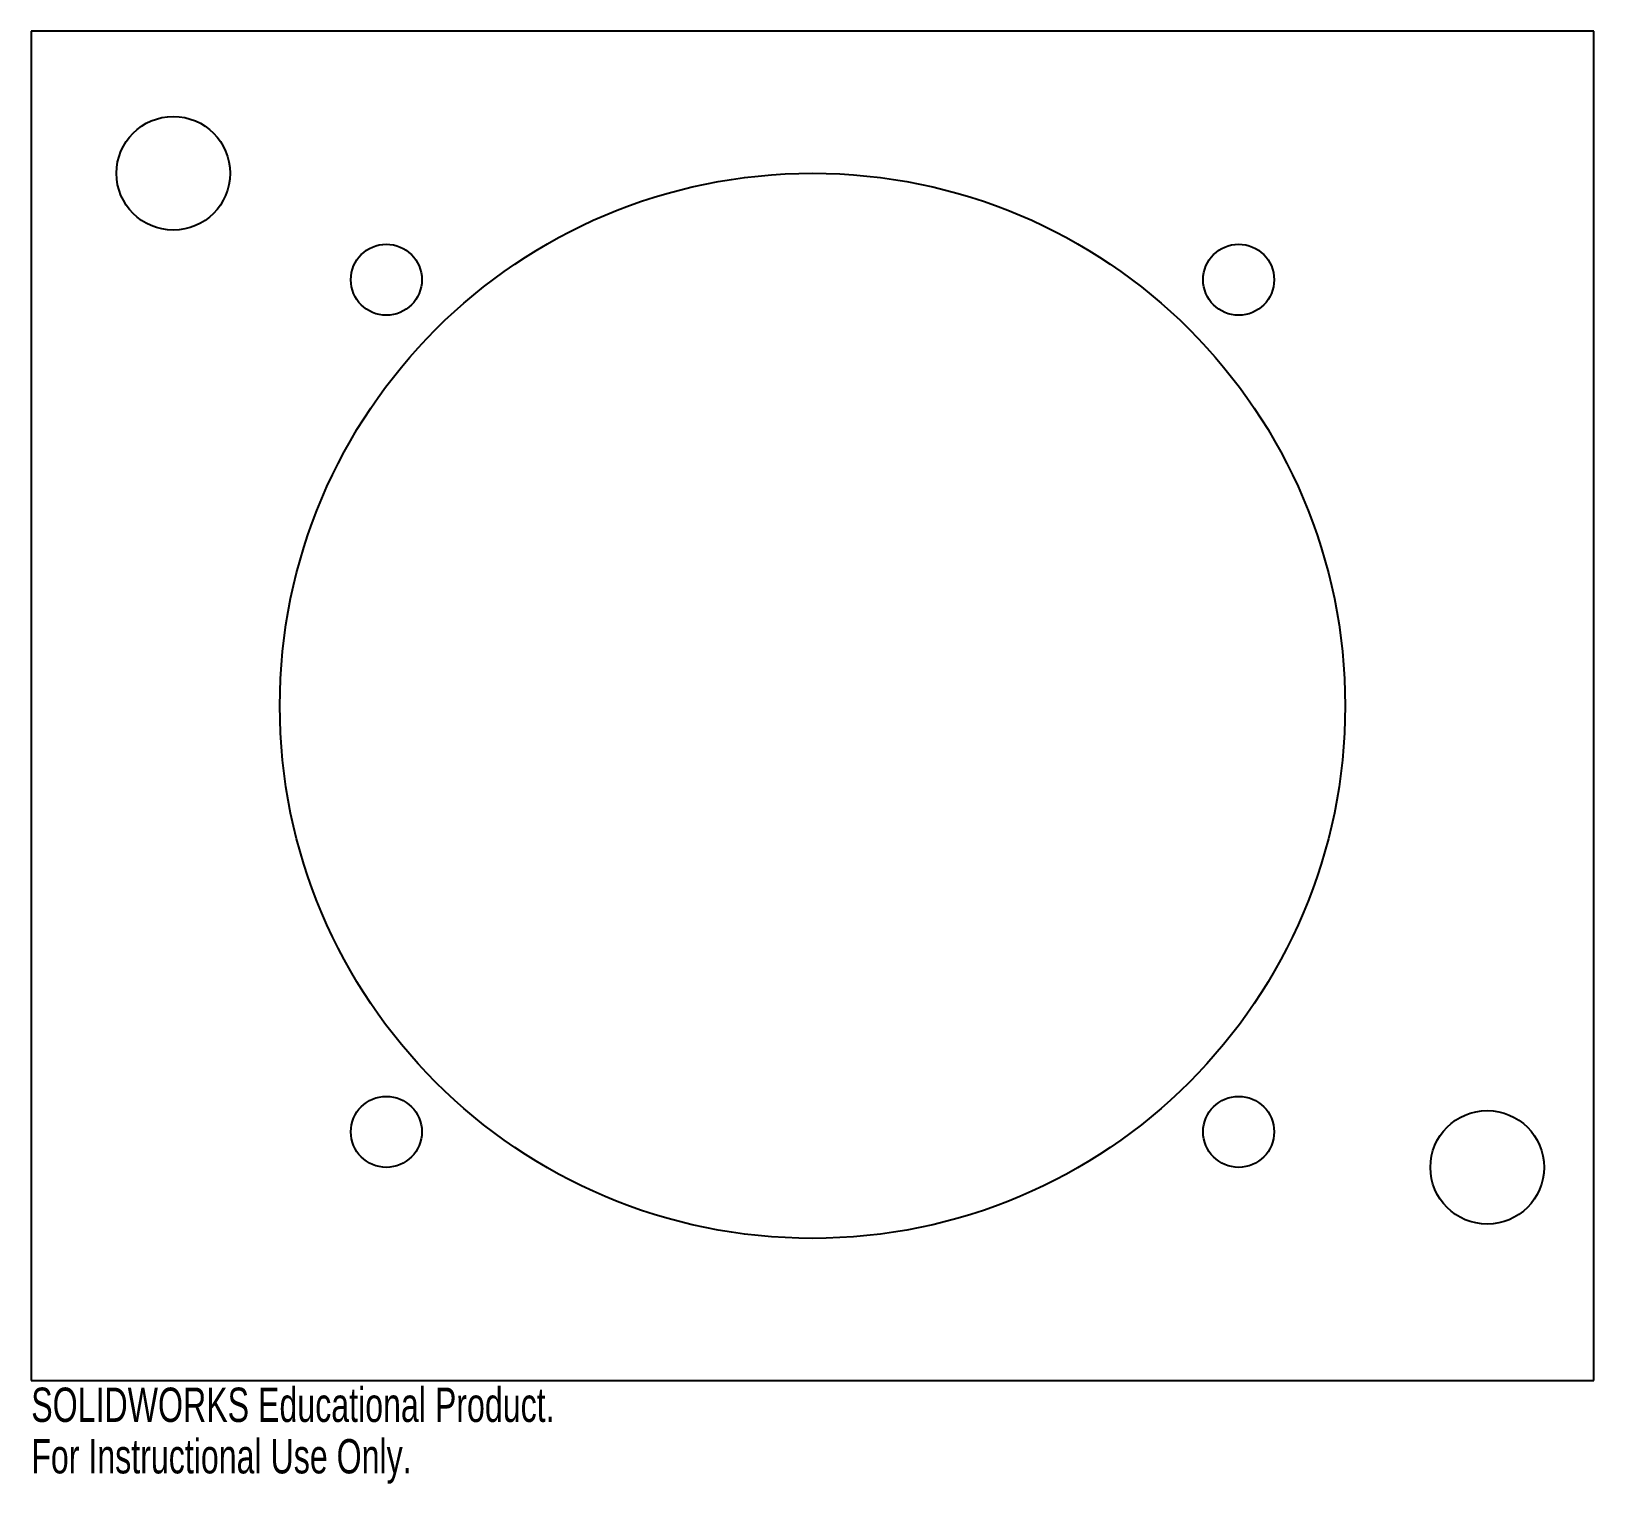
# Model space of a CAD drawing. Header units: millimetres. Extents: x -110 to 110, y -110 to 95.
import ezdxf

# ---------------------------------------------------------------- set-up
doc = ezdxf.new("R2010")
doc.units = ezdxf.units.MM
doc.styles.add('SLDTEXTSTYLE0', font='TXT', dxfattribs={"width": 0.7})

msp = doc.modelspace()

# ---------------------------------------------------------------- linework, layer by layer
at = {"color": 7, "linetype": 'Continuous', "lineweight": 25}
for p, q in [((110, 95), (-110, 95)), ((-110, 95), (-110, -95)), ((110, -95), (110, 95)), ((-110, -95), (110, -95))]:
    msp.add_line(p, q, dxfattribs=at)
for centre, radius in [((-90, 75), 8), ((0, 0), 75), ((-60, 60), 5), ((60, 60), 5), ((-60, -60), 5), ((60, -60), 5), ((95, -65), 8)]:
    msp.add_circle(centre, radius, dxfattribs=at)

# ---------------------------------------------------------------- texts
at = {"color": 7, "linetype": 'Continuous', "char_height": 4.8336, "attachment_point": 1, "style": 'SLDTEXTSTYLE0'}
for s, insert in [('SOLIDWORKS Educational Product.', (-110, -96.02)), ('For Instructional Use Only.', (-110, -103.27))]:
    msp.add_mtext(s, dxfattribs=dict(at, insert=insert))

doc.saveas('drawing.dxf')
